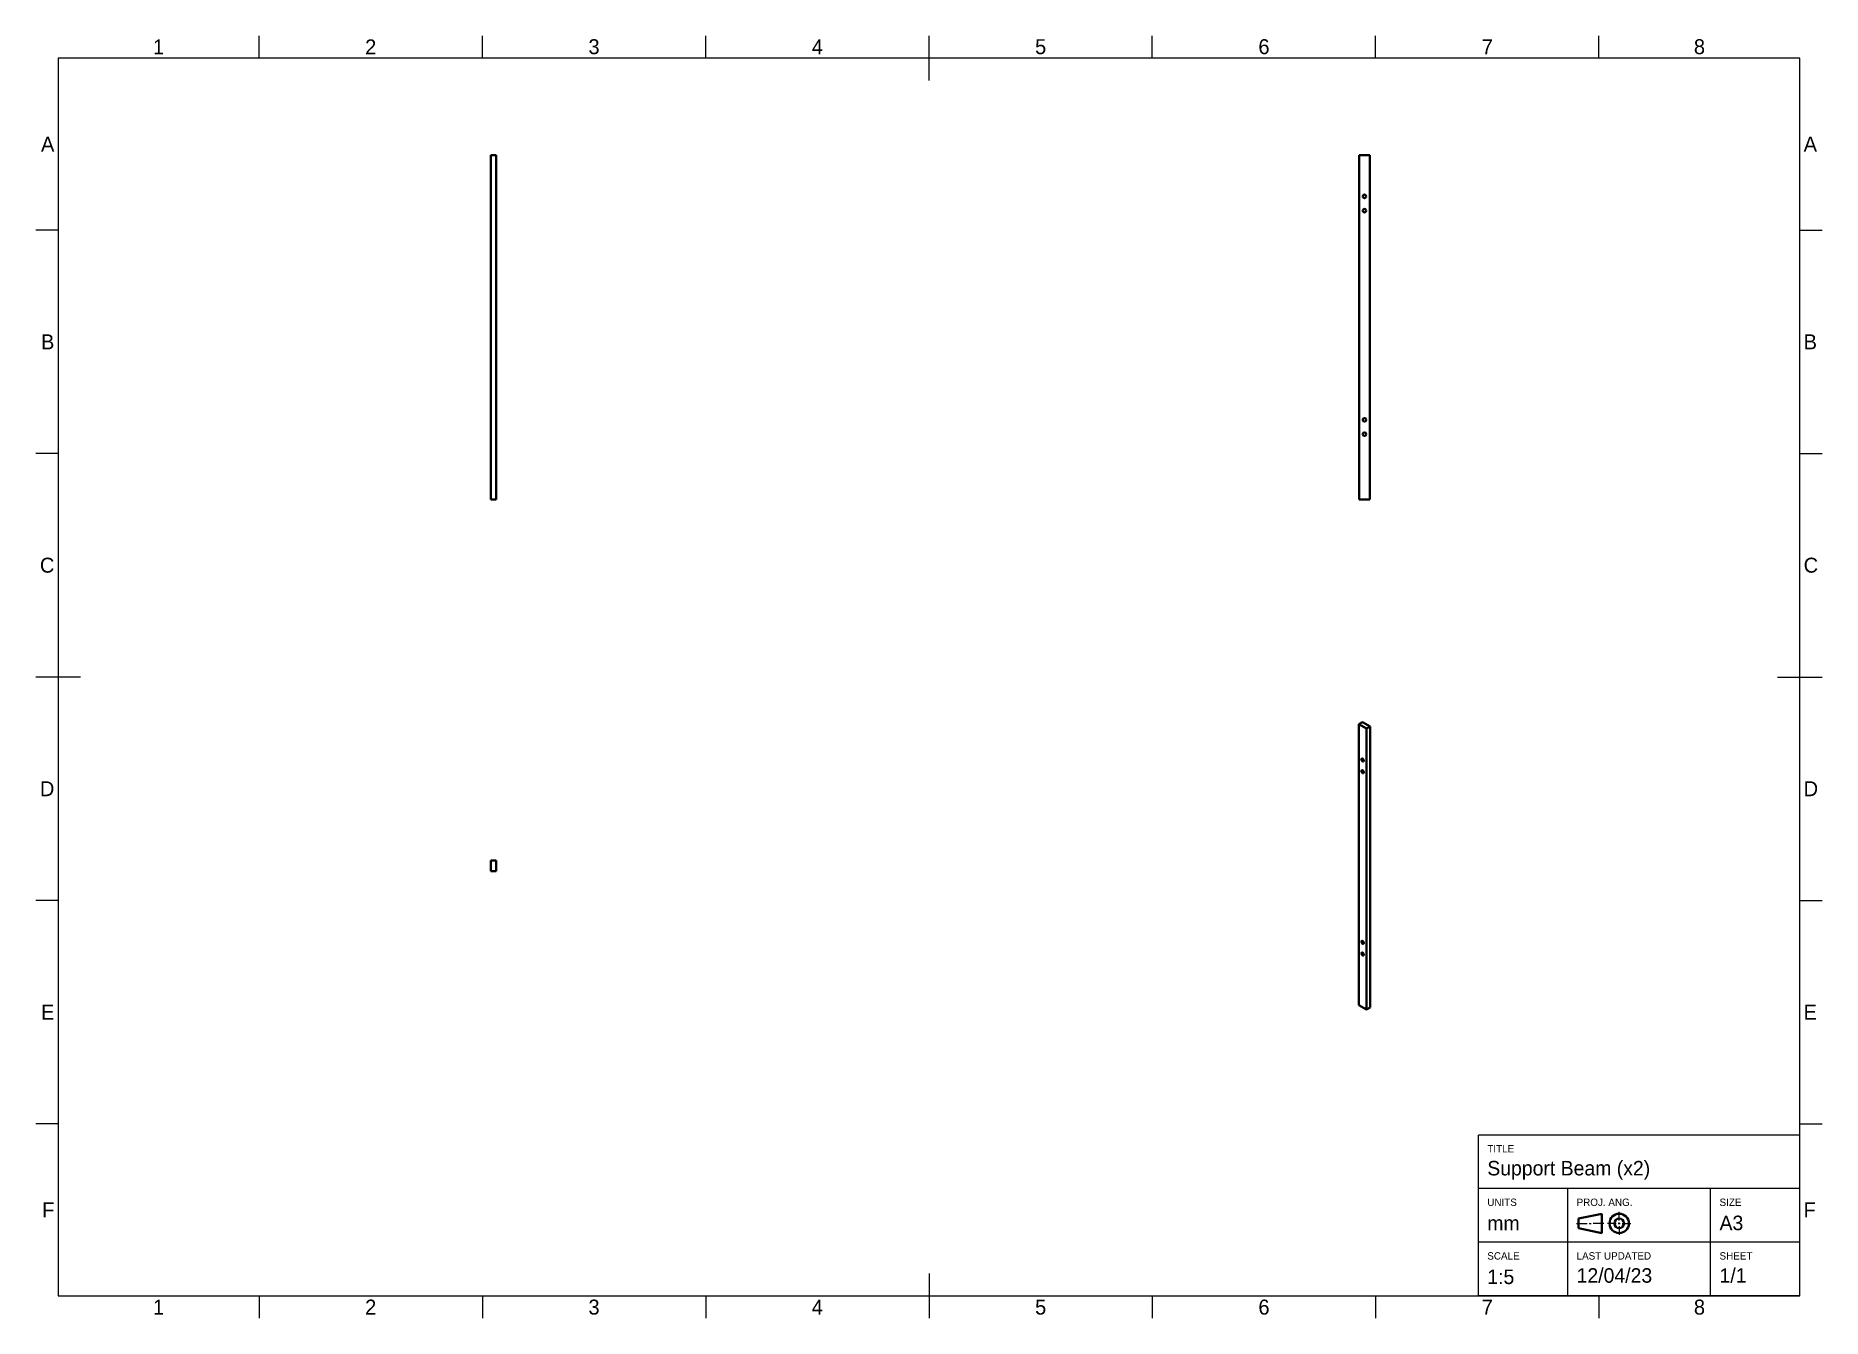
# Model space of a CAD drawing. Header units: millimetres. Extents: x 15 to 415, y 5 to 292.
import ezdxf

# ---------------------------------------------------------------- set-up
doc = ezdxf.new("R2010")
doc.units = ezdxf.units.MM
doc.layers.add('Border', color=7, linetype='Continuous')
doc.layers.add('Geometries', color=7, linetype='Continuous')
doc.styles.add('Shapr0', font='txt', dxfattribs={"height": 3.3495})
doc.styles.add('Shapr10', font='txt', dxfattribs={"height": 3.3495})
doc.styles.add('Shapr11', font='txt', dxfattribs={"height": 3.3495})
doc.styles.add('Shapr12', font='txt', dxfattribs={"height": 3.3495})
doc.styles.add('Shapr13', font='txt', dxfattribs={"height": 3.3495})
doc.styles.add('Shapr14', font='txt', dxfattribs={"height": 3.3495})
doc.styles.add('Shapr2', font='txt', dxfattribs={"height": 3.3495})
doc.styles.add('Shapr3', font='txt', dxfattribs={"height": 3.3495})
doc.styles.add('Shapr4', font='txt', dxfattribs={"height": 3.3495})
doc.styles.add('Shapr5', font='txt', dxfattribs={"height": 3.3495})
doc.styles.add('Shapr6', font='txt', dxfattribs={"height": 3.3495})
doc.styles.add('Shapr7', font='txt', dxfattribs={"height": 3.3495})
doc.styles.add('Shapr8', font='txt', dxfattribs={"height": 3.3495})
doc.styles.add('Shapr9', font='txt', dxfattribs={"height": 3.3495})

# ---------------------------------------------------------------- blocks, each defined once
blk = doc.blocks.new('*U2')
at = {"layer": 'Border', "linetype": 'Continuous', "lineweight": 15}
for p, q in [((410, 46), (338, 46)), ((338, 10), (338, 46)), ((410, 10), (410, 46)), ((410, 34), (338, 34)), ((358, 10), (358, 34)), ((390, 10), (390, 34)), ((369.53, 26.88), (369.53, 28.83)), ((360, 26.23), (362.38, 26.23)), ((362.82, 26.23), (363.25, 26.23)), ((366.07, 26.23), (363.68, 26.23)), ((368.88, 26.23), (366.93, 26.23)), ((369.32, 26.23), (369.75, 26.23)), ((369.53, 26.02), (369.53, 26.45)), ((369.53, 25.58), (369.53, 23.63)), ((370.18, 26.23), (372.13, 26.23)), ((410, 22), (338, 22)), ((410, 10), (338, 10))]:
    blk.add_line(p, q, dxfattribs=at)
at = {"layer": 'Border', "linetype": 'Continuous', "lineweight": 40}
for p, q in [((360.43, 27.32), (365.63, 28.4)), ((365.63, 28.4), (365.63, 24.07)), ((360.43, 27.32), (360.43, 25.15)), ((360.43, 25.15), (365.63, 24.07))]:
    blk.add_line(p, q, dxfattribs=at)
for radius in [2.17, 1.08]:
    blk.add_circle((369.53, 26.23), radius, dxfattribs=at)

msp = doc.modelspace()

# ---------------------------------------------------------------- linework, layer by layer
at = {"layer": 'Border', "linetype": 'Continuous', "lineweight": 15}
for p, q in [((65, 287), (65, 292)), ((115, 287), (115, 292)), ((165, 287), (165, 292)), ((215, 282), (215, 292)), ((265, 287), (265, 292)), ((315, 287), (315, 292)), ((365, 287), (365, 292)), ((410, 287), (20, 287)), ((20, 287), (20, 10)), ((410, 10), (410, 287)), ((20, 248.5), (15, 248.5)), ((410, 248.5), (415, 248.5)), ((20, 198.5), (15, 198.5)), ((410, 198.5), (415, 198.5)), ((25, 148.5), (15, 148.5)), ((405, 148.5), (415, 148.5)), ((20, 98.5), (15, 98.5)), ((410, 98.5), (415, 98.5)), ((20, 48.5), (15, 48.5)), ((410, 48.5), (415, 48.5)), ((215, 15), (215, 5)), ((20, 10), (410, 10)), ((65, 10), (65, 5)), ((115, 10), (115, 5)), ((165, 10), (165, 5)), ((265, 10), (265, 5)), ((315, 10), (315, 5)), ((365, 10), (365, 5))]:
    msp.add_line(p, q, dxfattribs=at)
at = {"layer": 'Geometries', "linetype": 'Continuous', "lineweight": 40}
for p, q in [((116.9, 265.25), (118.1, 265.25)), ((116.9, 265.25), (116.9, 188.25)), ((118.1, 265.25), (118.1, 188.25)), ((311.3, 265.25), (313.7, 265.25)), ((311.3, 188.25), (311.3, 265.25)), ((313.7, 265.25), (313.7, 188.25)), ((116.9, 188.25), (118.1, 188.25)), ((313.7, 188.25), (311.3, 188.25)), ((311.23, 137.93), (312.08, 138.42)), ((311.23, 137.93), (312.92, 136.95)), ((311.23, 75.06), (311.23, 137.93)), ((312.08, 138.42), (313.77, 137.44)), ((312.92, 136.95), (313.77, 137.44)), ((312.92, 136.95), (312.92, 74.08)), ((313.77, 137.44), (313.77, 74.57)), ((116.9, 107.45), (116.9, 105.05)), ((116.9, 107.45), (118.1, 107.45)), ((116.9, 105.05), (118.1, 105.05)), ((118.1, 107.45), (118.1, 105.05)), ((312.92, 74.08), (311.23, 75.06)), ((312.92, 74.08), (313.77, 74.57))]:
    msp.add_line(p, q, dxfattribs=at)
for centre in [(312.5, 256.05), (312.5, 252.85), (312.5, 206.05), (312.5, 202.85)]:
    msp.add_circle(centre, 0.4, dxfattribs=at)
for centre in [(312.08, 129.93), (312.08, 127.32), (312.08, 89.1), (312.08, 86.49)]:
    msp.add_ellipse(centre, major_axis=(-0.2, 0.346), ratio=0.57735, dxfattribs=at)

# ---------------------------------------------------------------- block references
msp.add_blockref('*U2', (0, 0))

# ---------------------------------------------------------------- texts
at = {"layer": 'Border', "linetype": 'Continuous', "lineweight": 15, "char_height": 3.35, "width": 3.3495, "style": 'Shapr0'}
for s, insert, attachment_point in [('1', (42.5, 287.83), 8), ('2', (90, 287.83), 8), ('3', (140, 287.83), 8), ('4', (190, 287.83), 8), ('5', (240, 287.83), 8), ('6', (290, 287.83), 8), ('7', (340, 287.83), 8), ('8', (387.5, 287.83), 8), ('A', (19.17, 267.75), 6), ('A', (410.83, 267.75), 4), ('B', (19.17, 223.5), 6), ('B', (410.83, 223.5), 4), ('C', (19.17, 173.5), 6), ('C', (410.83, 173.5), 4), ('D', (19.17, 123.5), 6), ('D', (410.83, 123.5), 4), ('E', (19.17, 73.5), 6), ('E', (410.83, 73.5), 4), ('F', (19.17, 29.25), 6), ('F', (410.83, 29.25), 4), ('1', (42.5, 9.17), 2), ('2', (90, 9.17), 2), ('3', (140, 9.17), 2), ('4', (190, 9.17), 2), ('5', (240, 9.17), 2), ('6', (290, 9.17), 2), ('7', (340, 9.17), 2), ('8', (387.5, 9.17), 2)]:
    msp.add_mtext(s, dxfattribs=dict(at, insert=insert, attachment_point=attachment_point))
at = {"layer": 'Border', "linetype": 'Continuous', "lineweight": 15, "attachment_point": 1}
for s, insert, char_height, style in [('TITLE', (340, 43.75), 1.65, 'Shapr2'), ('Support Beam (x2)', (340, 40.21), 3.25, 'Shapr3'), ('UNITS', (340, 31.78), 1.65, 'Shapr4'), ('PROJ. ANG.', (360, 31.78), 1.65, 'Shapr7'), ('A3', (392, 27.96), 3.25, 'Shapr9'), ('SIZE', (392, 31.78), 1.65, 'Shapr8'), ('mm', (340, 27.9), 3.25, 'Shapr5'), ('SCALE', (340, 19.78), 1.65, 'Shapr6'), ('LAST UPDATED', (360, 19.78), 1.65, 'Shapr11'), ('12/04/23', (360, 16.2), 3.25, 'Shapr12'), ('SHEET', (392, 19.78), 1.65, 'Shapr13'), ('1/1', (392, 16.2), 3.25, 'Shapr14'), ('1:5', (340, 15.9), 3.25, 'Shapr10')]:
    msp.add_mtext(s, dxfattribs=dict(at, insert=insert, char_height=char_height, style=style))

doc.saveas('drawing.dxf')
